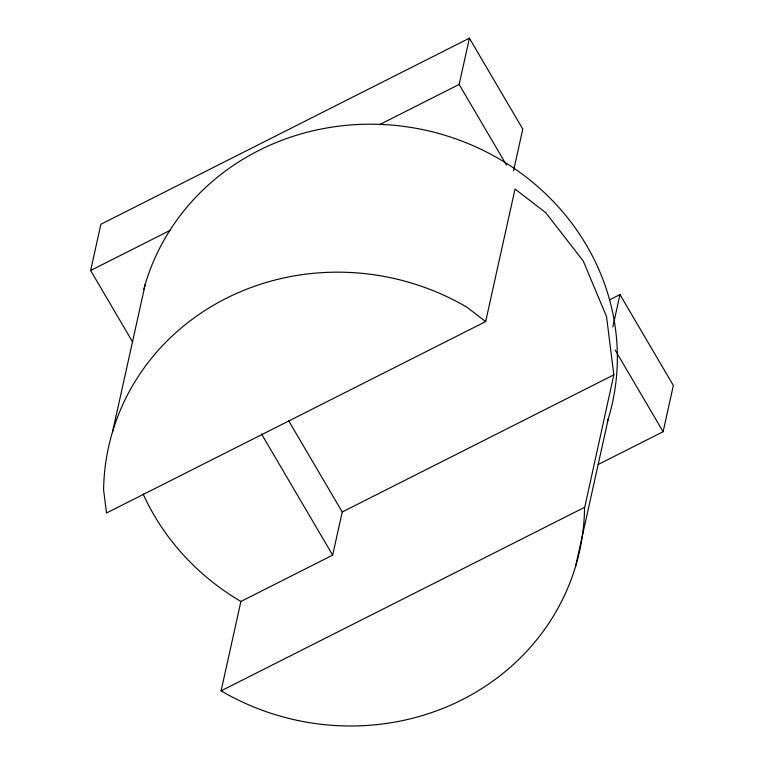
<?xml version="1.0" encoding="UTF-8"?>
<svg xmlns="http://www.w3.org/2000/svg" width="764" height="764" viewBox="0 0 764 764"><rect width="100%" height="100%" fill="white"/><g stroke="black" fill="none" stroke-linecap="round" stroke-linejoin="round"><path stroke-width="1.15" d="M132.63 341.986L90.639 270.494L100.886 224.263L469.402 38.2L522.786 129.097L513.551 170.706M112.614 431.555L145.418 283.587M485.646 321.587L467.052 307.29A241.176 226.192 12.5 0 0 103.598 489.925L106.492 513.016L485.646 321.587L515.031 189.033L545.735 212.659L583.295 261.068L606.559 316.668L613.826 374.847L584.546 508.213A241.176 226.192 12.5 0 1 221.092 690.857L240.908 601.459L332.665 555.132L342.234 511.976L288.544 420.572M506.532 165.119L459.145 84.441L469.402 38.2M612.804 326.954L619.976 294.579L609.328 299.966M575.531 566.582L608.325 418.624M598.145 464.522L663.114 431.717L673.361 385.476L619.976 294.579M90.639 270.494L170.515 230.165M379.269 124.771L459.145 84.441M342.234 511.976L613.826 374.847M221.092 690.857L584.441 507.401M615.125 350.017L663.114 431.717M261.489 433.942L332.665 555.132M240.908 601.459A241.176 226.192 12.5 0 1 143.126 494.002M143.804 289.241A241.176 226.192 12.5 0 1 440.971 134.12A241.176 226.192 12.5 0 1 607.284 421.986"/></g></svg>
